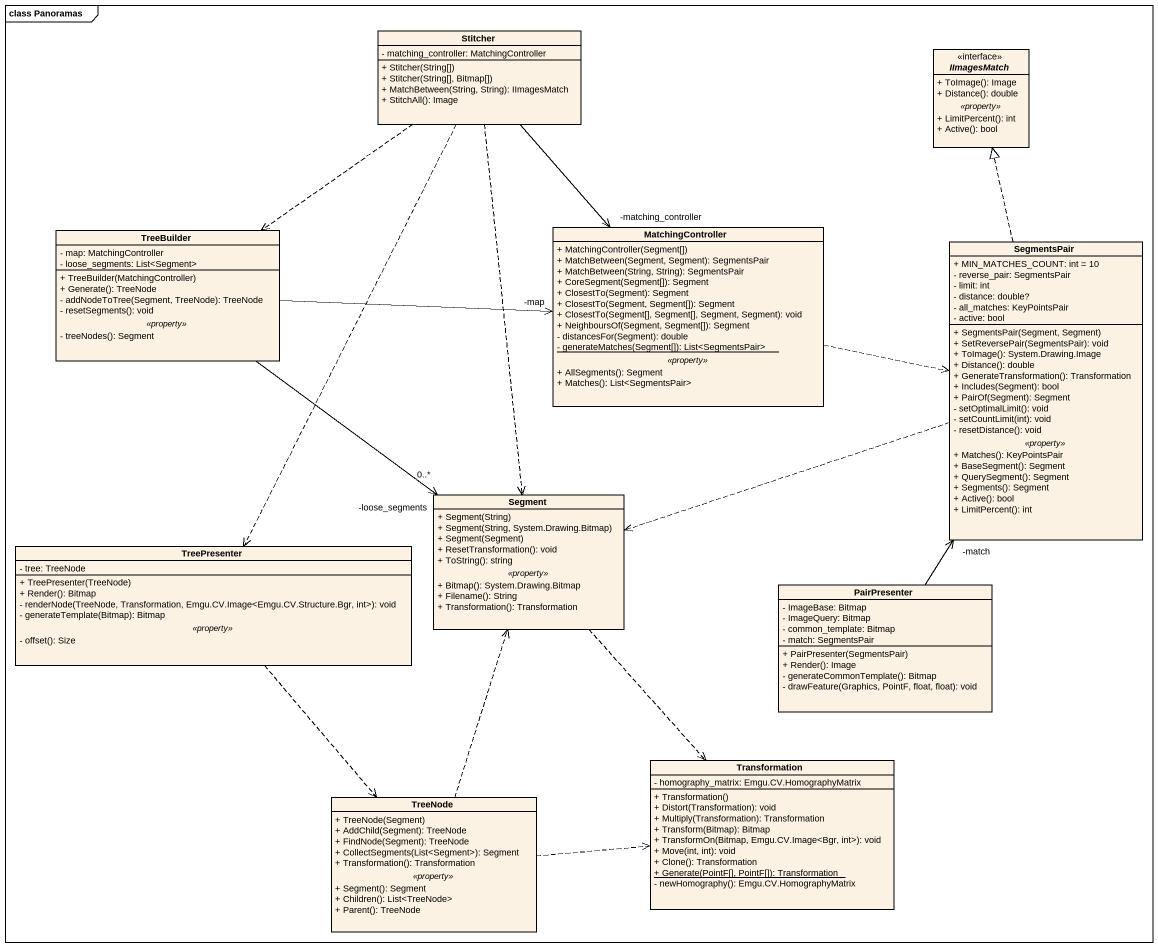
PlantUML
@startuml
mainframe class Panoramas
hide circle
hide empty members
skinparam classAttributeIconSize 0
class Stitcher {
  - matching_controller: MatchingController
  + Stitcher(String[])
  + Stitcher(String[], Bitmap[])
  + MatchBetween(String, String): IImagesMatch
  + StitchAll(): Image
}
interface IImagesMatch {
  + ToImage(): Image
  + Distance(): double
  .. <<property>> ..
  + LimitPercent(): int
  + Active(): bool
}
class TreeBuilder {
  - map: MatchingController
  - loose_segments: List<Segment>
  --
  + TreeBuilder(MatchingController)
  + Generate(): TreeNode
  - addNodeToTree(Segment, TreeNode): TreeNode
  - resetSegments(): void
  .. <<property>> ..
  - treeNodes(): Segment
}
class MatchingController {
  + MatchingController(Segment[])
  + MatchBetween(Segment, Segment): SegmentsPair
  + MatchBetween(String, String): SegmentsPair
  + CoreSegment(Segment[]): Segment
  + ClosestTo(Segment): Segment
  + ClosestTo(Segment, Segment[]): Segment
  + ClosestTo(Segment[], Segment[], Segment, Segment): void
  + NeighboursOf(Segment, Segment[]): Segment
  - distancesFor(Segment): double
  {static} - generateMatches(Segment[]): List<SegmentsPair>
  .. <<property>> ..
  + AllSegments(): Segment
  + Matches(): List<SegmentsPair>
}
class SegmentsPair {
  + MIN_MATCHES_COUNT: int = 10
  - reverse_pair: SegmentsPair
  - limit: int
  - distance: double?
  - all_matches: KeyPointsPair
  - active: bool
  --
  + SegmentsPair(Segment, Segment)
  + SetReversePair(SegmentsPair): void
  + ToImage(): System.Drawing.Image
  + Distance(): double
  + GenerateTransformation(): Transformation
  + Includes(Segment): bool
  + PairOf(Segment): Segment
  - setOptimalLimit(): void
  - setCountLimit(int): void
  - resetDistance(): void
  .. <<property>> ..
  + Matches(): KeyPointsPair
  + BaseSegment(): Segment
  + QuerySegment(): Segment
  + Segments(): Segment
  + Active(): bool
  + LimitPercent(): int
}
class Segment {
  + Segment(String)
  + Segment(String, System.Drawing.Bitmap)
  + Segment(Segment)
  + ResetTransformation(): void
  + ToString(): string
  .. <<property>> ..
  + Bitmap(): System.Drawing.Bitmap
  + Filename(): String
  + Transformation(): Transformation
}
class TreePresenter {
  - tree: TreeNode
  --
  + TreePresenter(TreeNode)
  + Render(): Bitmap
  - renderNode(TreeNode, Transformation, Emgu.CV.Image<Emgu.CV.Structure.Bgr, int>): void
  - generateTemplate(Bitmap): Bitmap
  .. <<property>> ..
  - offset(): Size
}
class PairPresenter {
  - ImageBase: Bitmap
  - ImageQuery: Bitmap
  - common_template: Bitmap
  - match: SegmentsPair
  + PairPresenter(SegmentsPair)
  + Render(): Image
  - generateCommonTemplate(): Bitmap
  - drawFeature(Graphics, PointF, float, float): void
}
class Transformation {
  - homography_matrix: Emgu.CV.HomographyMatrix
  + Transformation()
  + Distort(Transformation): void
  + Multiply(Transformation): Transformation
  + Transform(Bitmap): Bitmap
  + TransformOn(Bitmap, Emgu.CV.Image<Bgr, int>): void
  + Move(int, int): void
  + Clone(): Transformation
  {static} + Generate(PointF[], PointF[]): Transformation
  - newHomography(): Emgu.CV.HomographyMatrix
}
class TreeNode {
  + TreeNode(Segment)
  + AddChild(Segment): TreeNode
  + FindNode(Segment): TreeNode
  + CollectSegments(List<Segment>): Segment
  + Transformation(): Transformation
  .. <<property>> ..
  + Segment(): Segment
  + Children(): List<TreeNode>
  + Parent(): TreeNode
}
Stitcher ..> TreeBuilder
Stitcher --> "-matching_controller" MatchingController
Stitcher ..> Segment
Stitcher ..> TreePresenter
TreeBuilder -right-> "-map" MatchingController
TreeBuilder --> "-loose_segments\n0..*" Segment
MatchingController .right.> SegmentsPair
SegmentsPair .up.|> IImagesMatch
SegmentsPair .left.> Segment
Segment ..> Transformation
TreePresenter ..> TreeNode
PairPresenter -up-> "-match" SegmentsPair
TreeNode .up.> Segment
TreeNode .right.> Transformation
@enduml
